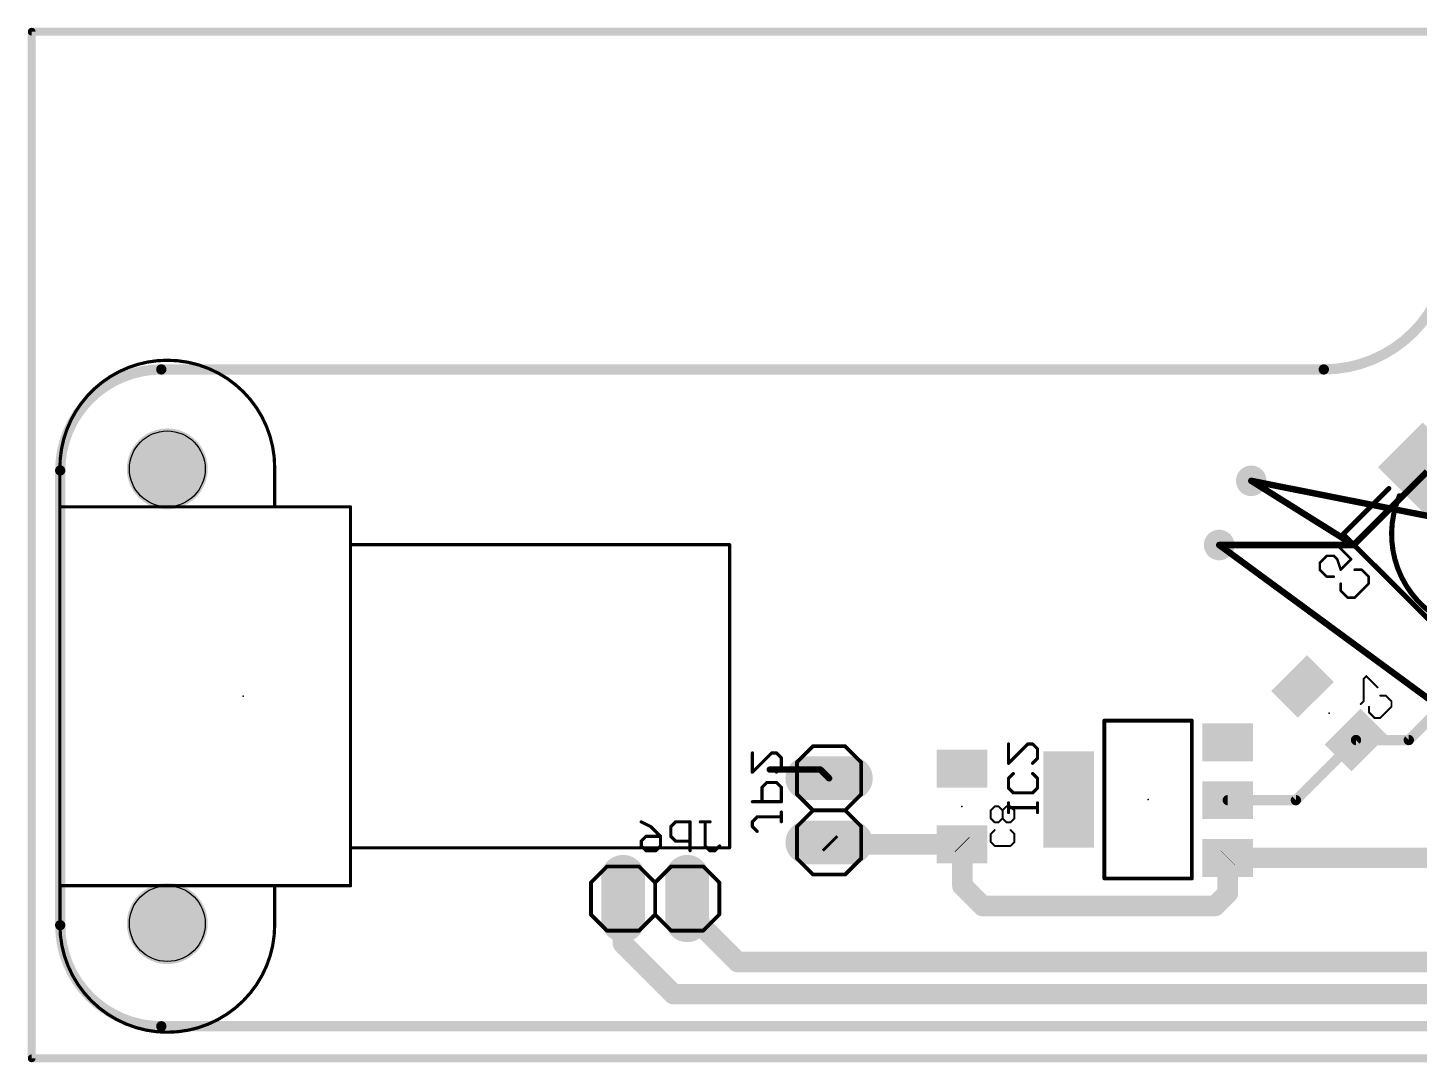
# Model space of a CAD drawing. Extents: x 220 to 372, y -1 to 71.
# Drawn here: x 219.6 to 274.6, y -1.4 to 39.5 of the extents above; entities that cross this region are included whole.
import ezdxf

# ---------------------------------------------------------------- set-up
doc = ezdxf.new("R2010")
doc.units = 0
for name, color, linetype in [('1', 22, 'CONTINUOUS'), ('16', 175, 'CONTINUOUS'), ('17', 82, 'CONTINUOUS'), ('18', 82, 'CONTINUOUS'), ('20', 7, 'CONTINUOUS'), ('22', 253, 'CONTINUOUS'), ('24', 7, 'CONTINUOUS'), ('26', 253, 'CONTINUOUS'), ('29', 253, 'CONTINUOUS')]:
    doc.layers.add(name, color=color, linetype=linetype)

# ---------------------------------------------------------------- blocks, each defined once
blk = doc.blocks.new('RECT')
blk.add_solid([(-0.5, -0.5), (0.5, -0.5), (-0.5, 0.5), (0.5, 0.5)])
blk = doc.blocks.new('LONGP100')
at = {"const_width": 1}
blk.add_lwpolyline([(-0.5, 0), (0.5, 0)], dxfattribs=at)
at = {"const_width": 0.5}
for points in [[(-0.5, 0.25, 1), (-0.5, -0.25)], [(0.5, -0.25, 1), (0.5, 0.25)]]:
    blk.add_lwpolyline(points, format="xyb", dxfattribs=at)
blk = doc.blocks.new('ROUNDV')
at = {"const_width": 0.5}
blk.add_lwpolyline([(0, -0.25, 1), (0, 0.25, 1), (0, -0.25)], format="xyb", dxfattribs=at)

msp = doc.modelspace()

# ---------------------------------------------------------------- linework, layer by layer
at = {"layer": '1', "const_width": 0.254}
for points in [[(267.97, 21.59), (299.085, 15.3988)], [(266.7, 19.05), (290.0362, 1.905)]]:
    msp.add_lwpolyline(points, dxfattribs=at)
at = {"layer": '1', "const_width": 0.127}
for points in [[(267.9824, 21.6523, 1), (267.9576, 21.5277)], [(266.7376, 19.1012, 1), (266.6624, 18.9988)]]:
    msp.add_lwpolyline(points, format="xyb", dxfattribs=at)
at = {"layer": '16'}
for points, const_width in [([(219.71, -1.27), (219.71, 39.37)], 0.3048), ([(219.71, 39.37), (372.11, 39.37)], 0.3048), ([(274.9301, 21.9549), (272.0253, 19.05)], 0.254), ([(272.0253, 19.05), (267.97, 21.59)], 0.254), ([(272.0253, 19.05), (266.7, 19.05)], 0.254), ([(274.2041, 11.3293), (279.8799, 17.0051)], 0.4064), ([(269.7359, 8.9496), (272.1157, 11.3293)], 0.4064), ([(272.1157, 11.3293), (274.2041, 11.3293)], 0.4064), ([(250.92, 10.16), (248.92, 10.16)], 0.254), ([(251.265, 9.815), (250.92, 10.16)], 0.254), ([(267.0396, 8.9496), (269.7359, 8.9496)], 0.4064), ([(251.34, 7.2), (251.265, 7.275)], 0.8128), ([(256.52, 7.2), (251.34, 7.2)], 0.8128), ([(256.54, 7.18), (256.52, 7.2)], 0.8128), ([(256.54, 5.5563), (256.54, 7.18)], 0.8128), ([(267.0435, 6.6675), (267.0396, 6.6636)], 0.8128), ([(267.0396, 6.6636), (267.0396, 5.2609)], 0.8128), ([(278.4475, 6.6675), (267.0435, 6.6675)], 0.8128), ([(257.3338, 4.7625), (256.54, 5.5563)], 0.8128), ([(267.0396, 5.2609), (266.5412, 4.7625)], 0.8128), ([(243.11, 5.055), (243.11, 3.27)], 0.8128), ([(245.65, 5.055), (245.65, 4.54)], 0.8128), ([(266.5412, 4.7625), (257.3338, 4.7625)], 0.8128), ([(245.65, 4.54), (247.65, 2.54)], 0.8128), ([(243.11, 3.27), (245.11, 1.27)], 0.8128), ([(247.65, 2.54), (279.2413, 2.54)], 0.8128), ([(245.11, 1.27), (280.3525, 1.27)], 0.8128), ([(372.11, -1.27), (219.71, -1.27)], 0.3048)]:
    msp.add_lwpolyline(points, dxfattribs=dict(at, const_width=const_width))
for points, const_width in [([(219.7862, 39.37, 1), (219.6338, 39.37)], 0.1524), ([(219.71, 39.4462, 1), (219.71, 39.2938)], 0.1524), ([(268.0037, 21.6438, 1), (267.9363, 21.5362)], 0.127), ([(266.7, 19.1135, 1), (266.7, 18.9865)], 0.127), ([(271.9804, 19.0949, 1), (272.0702, 19.0051)], 0.127), ([(271.9915, 18.9962, 1), (272.059, 19.1038)], 0.127), ([(272.0253, 18.9865, 1), (272.0253, 19.1135)], 0.127), ([(272.1157, 11.4309, 1), (272.1157, 11.2277)], 0.2032), ([(272.1875, 11.2575, 1), (272.0438, 11.4012)], 0.2032), ([(274.1322, 11.4012, 1), (274.2759, 11.2575)], 0.2032), ([(274.2041, 11.2277, 1), (274.2041, 11.4309)], 0.2032), ([(248.92, 10.2235, 1), (248.92, 10.0965)], 0.127), ([(250.9649, 10.2049, 1), (250.8751, 10.1151)], 0.127), ([(250.92, 10.0965, 1), (250.92, 10.2235)], 0.127), ([(251.2201, 9.7701, 1), (251.3099, 9.8599)], 0.127), ([(267.0396, 9.0512, 1), (267.0396, 8.848)], 0.2032), ([(269.6641, 9.0214, 1), (269.8078, 8.8778)], 0.2032), ([(269.7359, 8.848, 1), (269.7359, 9.0512)], 0.2032), ([(251.4087, 7.4187, 1), (251.1213, 7.1313)], 0.4064), ([(251.34, 7.4032, 1), (251.34, 6.9968)], 0.4064), ([(251.1963, 7.0563, 1), (251.4837, 7.3437)], 0.4064), ([(256.6637, 7.3437, 1), (256.3763, 7.0563)], 0.4064), ([(256.7432, 7.18, 1), (256.3368, 7.18)], 0.4064), ([(256.3963, 7.0363, 1), (256.6837, 7.3237)], 0.4064), ([(256.52, 6.9968, 1), (256.52, 7.4032)], 0.4064), ([(267.2428, 6.6636, 1), (266.8364, 6.6636)], 0.4064), ([(266.8959, 6.8073, 1), (267.1833, 6.5199)], 0.4064), ([(267.0435, 6.8707, 1), (267.0435, 6.4643)], 0.4064), ([(267.1872, 6.5238, 1), (266.8998, 6.8112)], 0.4064), ([(256.6837, 5.6999, 1), (256.3963, 5.4126)], 0.4064), ([(256.3368, 5.5563, 1), (256.7432, 5.5563)], 0.4064), ([(267.1833, 5.1172, 1), (266.8959, 5.4045)], 0.4064), ([(243.3132, 5.055, 1), (242.9068, 5.055)], 0.4064), ([(245.8532, 5.055, 1), (245.4468, 5.055)], 0.4064), ([(257.3338, 4.9657, 1), (257.3338, 4.5593)], 0.4064), ([(257.1901, 4.6188, 1), (257.4774, 4.9062)], 0.4064), ([(266.3976, 4.9062, 1), (266.6849, 4.6188)], 0.4064), ([(266.5412, 4.5593, 1), (266.5412, 4.9657)], 0.4064), ([(266.8364, 5.2609, 1), (267.2428, 5.2609)], 0.4064), ([(245.7937, 4.6837, 1), (245.5063, 4.3963)], 0.4064), ([(245.4468, 4.54, 1), (245.8532, 4.54)], 0.4064), ([(243.2537, 3.4137, 1), (242.9663, 3.1263)], 0.4064), ([(242.9068, 3.27, 1), (243.3132, 3.27)], 0.4064), ([(247.65, 2.7432, 1), (247.65, 2.3368)], 0.4064), ([(247.5063, 2.3963, 1), (247.7937, 2.6837)], 0.4064), ([(245.11, 1.4732, 1), (245.11, 1.0668)], 0.4064), ([(244.9663, 1.1263, 1), (245.2537, 1.4137)], 0.4064), ([(219.71, -1.1938, 1), (219.71, -1.3462)], 0.1524), ([(219.6338, -1.27, 1), (219.7862, -1.27)], 0.1524)]:
    msp.add_lwpolyline(points, format="xyb", dxfattribs=dict(at, const_width=const_width))
at = {"layer": '20'}
for points, const_width in [([(270.84, 26, 0.4142), (275.84, 31)], 0.4064), ([(224.84, 26, 0.4142), (220.84, 22)], 0.4064), ([(224.84, 26.1016, 1), (224.84, 25.8984)], 0.2032), ([(224.84, 25.8984, 1), (224.84, 26.1016)], 0.2032), ([(270.84, 26.1016, 1), (270.84, 25.8984)], 0.2032), ([(270.84, 25.8984, 1), (270.84, 26.1016)], 0.2032), ([(220.9416, 22, 1), (220.7384, 22)], 0.2032), ([(220.7384, 22, 1), (220.9416, 22)], 0.2032), ([(220.84, 4, 0.4142), (224.84, 0)], 0.4064), ([(220.9416, 4, 1), (220.7384, 4)], 0.2032), ([(220.7384, 4, 1), (220.9416, 4)], 0.2032), ([(224.84, 0.1016, 1), (224.84, -0.1016)], 0.2032), ([(224.84, -0.1016, 1), (224.84, 0.1016)], 0.2032)]:
    msp.add_lwpolyline(points, format="xyb", dxfattribs=dict(at, const_width=const_width))
at = {"layer": '20', "const_width": 0.4064}
for points in [[(224.84, 26), (270.84, 26)], [(220.84, 4), (220.84, 22)], [(366.84, 0), (224.84, 0)]]:
    msp.add_lwpolyline(points, dxfattribs=at)
at = {"layer": '20'}
for centre in [(225.0765, 22.0631), (225.0765, 4.0631)]:
    msp.add_circle(centre, 1.5, dxfattribs=at)
at = {"layer": '22'}
for points, const_width in [([(225.0765, 26.3631, 0.4176), (220.8265, 22.0631)], 0.127), ([(229.3265, 22.1131, 0.4142), (225.0765, 26.3631)], 0.127), ([(225.0765, 26.3949, 1), (225.0765, 26.3314)], 0.0635), ([(225.0765, 26.3314, 1), (225.0765, 26.3949)], 0.0635), ([(220.7948, 22.0627, 1), (220.8583, 22.0635)], 0.0635), ([(220.8583, 22.0731, 1), (220.7948, 22.0731)], 0.0635), ([(229.3583, 22.1131, 1), (229.2948, 22.1131)], 0.0635), ([(229.2948, 22.1131, 1), (229.3583, 22.1131)], 0.0635), ([(273.4458, 21.2472, 1), (273.3739, 21.319)], 0.1016), ([(273.8341, 21.0003, 0.6753), (278.9253, 15.9091)], 0.2032), ([(273.8809, 20.9804, 1), (273.7874, 21.0202)], 0.1016), ([(220.8265, 20.5949, 1), (220.8265, 20.5314)], 0.0635), ([(220.8583, 20.5631, 1), (220.7948, 20.5631)], 0.0635), ([(220.7948, 20.5731, 1), (220.8583, 20.5731)], 0.0635), ([(229.2948, 20.5631, 1), (229.3583, 20.5631)], 0.0635), ([(232.3583, 20.5631, 1), (232.2948, 20.5631)], 0.0635), ([(232.3265, 20.5314, 1), (232.3265, 20.5949)], 0.0635), ([(271.6426, 19.5159, 1), (271.5708, 19.4441)], 0.1016), ([(271.5708, 19.5159, 1), (271.6426, 19.4441)], 0.1016), ([(232.3265, 19.0949, 1), (232.3265, 19.0314)], 0.0635), ([(247.3583, 19.0631, 1), (247.2948, 19.0631)], 0.0635), ([(247.3265, 19.0314, 1), (247.3265, 19.0949)], 0.0635), ([(262.159, 12.1371, 1), (262.159, 12.0609)], 0.0762), ([(262.1971, 12.099, 1), (262.1209, 12.099)], 0.0762), ([(265.6571, 12.099, 1), (265.5809, 12.099)], 0.0762), ([(265.619, 12.0609, 1), (265.619, 12.1371)], 0.0762), ([(250.63, 11.1231, 1), (250.63, 11.0469)], 0.0762), ([(250.6569, 11.0581, 1), (250.6031, 11.1119)], 0.0762), ([(251.9269, 11.1119, 1), (251.8731, 11.0581)], 0.0762), ([(251.9, 11.0469, 1), (251.9, 11.1231)], 0.0762), ([(250.0331, 10.45, 1), (249.9569, 10.45)], 0.0762), ([(249.9681, 10.4769, 1), (250.0219, 10.4231)], 0.0762), ([(252.5731, 10.45, 1), (252.4969, 10.45)], 0.0762), ([(252.5081, 10.4231, 1), (252.5619, 10.4769)], 0.0762), ([(249.9569, 9.18, 1), (250.0331, 9.18)], 0.0762), ([(250.0219, 9.2069, 1), (249.9681, 9.1531)], 0.0762), ([(252.4969, 9.18, 1), (252.5731, 9.18)], 0.0762), ([(252.5619, 9.1531, 1), (252.5081, 9.2069)], 0.0762), ([(250.63, 8.5831, 1), (250.63, 8.5069)], 0.0762), ([(250.6569, 8.5181, 1), (250.6031, 8.5719)], 0.0762), ([(250.6031, 8.5181, 1), (250.6569, 8.5719)], 0.0762), ([(251.9269, 8.5719, 1), (251.8731, 8.5181)], 0.0762), ([(251.8731, 8.5719, 1), (251.9269, 8.5181)], 0.0762), ([(251.9, 8.5069, 1), (251.9, 8.5831)], 0.0762), ([(250.0331, 7.91, 1), (249.9569, 7.91)], 0.0762), ([(249.9681, 7.9369, 1), (250.0219, 7.8831)], 0.0762), ([(252.5731, 7.91, 1), (252.4969, 7.91)], 0.0762), ([(252.5081, 7.8831, 1), (252.5619, 7.9369)], 0.0762), ([(232.3265, 7.0949, 1), (232.3265, 7.0314)], 0.0635), ([(247.2948, 7.0631, 1), (247.3583, 7.0631)], 0.0635), ([(247.3265, 7.0314, 1), (247.3265, 7.0949)], 0.0635), ([(249.9569, 6.64, 1), (250.0331, 6.64)], 0.0762), ([(250.0219, 6.6669, 1), (249.9681, 6.6131)], 0.0762), ([(252.4969, 6.64, 1), (252.5731, 6.64)], 0.0762), ([(252.5619, 6.6131, 1), (252.5081, 6.6669)], 0.0762), ([(242.475, 6.3631, 1), (242.475, 6.2869)], 0.0762), ([(242.5019, 6.2981, 1), (242.4481, 6.3519)], 0.0762), ([(243.7719, 6.3519, 1), (243.7181, 6.2981)], 0.0762), ([(243.745, 6.2869, 1), (243.745, 6.3631)], 0.0762), ([(245.015, 6.3631, 1), (245.015, 6.2869)], 0.0762), ([(245.0419, 6.2981, 1), (244.9881, 6.3519)], 0.0762), ([(246.3119, 6.3519, 1), (246.2581, 6.2981)], 0.0762), ([(246.285, 6.2869, 1), (246.285, 6.3631)], 0.0762), ([(250.63, 6.0431, 1), (250.63, 5.9669)], 0.0762), ([(250.6031, 5.9781, 1), (250.6569, 6.0319)], 0.0762), ([(251.8731, 6.0319, 1), (251.9269, 5.9781)], 0.0762), ([(251.9, 5.9669, 1), (251.9, 6.0431)], 0.0762), ([(220.8265, 5.5949, 1), (220.8265, 5.5314)], 0.0635), ([(220.7948, 5.5631, 1), (220.8583, 5.5631)], 0.0635), ([(220.8589, 5.5574, 1), (220.7954, 5.5574)], 0.0635), ([(229.3583, 5.5631, 1), (229.2948, 5.5631)], 0.0635), ([(232.2948, 5.5631, 1), (232.3583, 5.5631)], 0.0635), ([(232.3265, 5.5314, 1), (232.3265, 5.5949)], 0.0635), ([(241.8781, 5.69, 1), (241.8019, 5.69)], 0.0762), ([(241.8131, 5.7169, 1), (241.8669, 5.6631)], 0.0762), ([(244.4181, 5.69, 1), (244.3419, 5.69)], 0.0762), ([(244.3531, 5.7169, 1), (244.4069, 5.6631)], 0.0762), ([(244.3531, 5.6631, 1), (244.4069, 5.7169)], 0.0762), ([(246.9581, 5.69, 1), (246.8819, 5.69)], 0.0762), ([(246.8931, 5.6631, 1), (246.9469, 5.7169)], 0.0762), ([(262.159, 5.8891, 1), (262.159, 5.8129)], 0.0762), ([(262.1209, 5.851, 1), (262.1971, 5.851)], 0.0762), ([(265.5809, 5.851, 1), (265.6571, 5.851)], 0.0762), ([(265.619, 5.8129, 1), (265.619, 5.8891)], 0.0762), ([(241.8019, 4.42, 1), (241.8781, 4.42)], 0.0762), ([(241.8669, 4.4469, 1), (241.8131, 4.3931)], 0.0762), ([(244.3419, 4.42, 1), (244.4181, 4.42)], 0.0762), ([(244.4069, 4.4469, 1), (244.3531, 4.3931)], 0.0762), ([(244.4069, 4.3931, 1), (244.3531, 4.4469)], 0.0762), ([(246.8819, 4.42, 1), (246.9581, 4.42)], 0.0762), ([(246.9469, 4.3931, 1), (246.8931, 4.4469)], 0.0762), ([(220.8265, 4.0131, 0.4142), (225.0765, -0.2369)], 0.127), ([(220.8583, 4.0631, 1), (220.7948, 4.0631)], 0.0635), ([(220.8583, 4.0131, 1), (220.7948, 4.0131)], 0.0635), ([(220.7948, 4.0131, 1), (220.8583, 4.0131)], 0.0635), ([(220.7954, 4.074, 1), (220.8589, 4.074)], 0.0635), ([(225.0765, -0.2369, 0.4142), (229.3265, 4.0131)], 0.127), ([(229.3583, 4.0131, 1), (229.2948, 4.0131)], 0.0635), ([(229.2948, 4.0131, 1), (229.3583, 4.0131)], 0.0635), ([(242.475, 3.8231, 1), (242.475, 3.7469)], 0.0762), ([(243.745, 3.7469, 1), (243.745, 3.8231)], 0.0762), ([(245.015, 3.8231, 1), (245.015, 3.7469)], 0.0762), ([(246.285, 3.7469, 1), (246.285, 3.8231)], 0.0762), ([(242.4481, 3.7581, 1), (242.5019, 3.8119)], 0.0762), ([(243.7181, 3.8119, 1), (243.7719, 3.7581)], 0.0762), ([(244.9881, 3.7581, 1), (245.0419, 3.8119)], 0.0762), ([(246.2581, 3.8119, 1), (246.3119, 3.7581)], 0.0762), ([(225.0765, -0.2051, 1), (225.0765, -0.2686)], 0.0635), ([(225.0765, -0.2686, 1), (225.0765, -0.2051)], 0.0635)]:
    msp.add_lwpolyline(points, format="xyb", dxfattribs=dict(at, const_width=const_width))
for points, const_width in [([(220.8265, 22.0731), (220.8265, 20.5731)], 0.127), ([(229.3265, 20.5631), (229.3265, 22.1131)], 0.127), ([(273.4098, 21.2831), (271.6067, 19.48)], 0.2032), ([(220.8265, 5.5631), (220.8265, 20.5631)], 0.127), ([(232.3265, 20.5631), (220.8265, 20.5631)], 0.127), ([(232.3265, 5.5631), (232.3265, 20.5631)], 0.127), ([(271.6067, 19.48), (276.7686, 14.3181)], 0.2032), ([(232.3265, 19.0631), (247.3265, 19.0631)], 0.127), ([(247.3265, 7.0631), (247.3265, 19.0631)], 0.127), ([(262.159, 12.099), (265.619, 12.099)], 0.1524), ([(262.159, 12.099), (262.159, 5.851)], 0.1524), ([(265.619, 5.851), (265.619, 12.099)], 0.1524), ([(249.995, 10.45), (250.63, 11.085)], 0.1524), ([(250.63, 11.085), (251.9, 11.085)], 0.1524), ([(251.9, 11.085), (252.535, 10.45)], 0.1524), ([(249.995, 10.45), (249.995, 9.18)], 0.1524), ([(252.535, 9.18), (252.535, 10.45)], 0.1524), ([(249.995, 9.18), (250.63, 8.545)], 0.1524), ([(251.9, 8.545), (252.535, 9.18)], 0.1524), ([(250.63, 8.545), (249.995, 7.91)], 0.1524), ([(250.63, 8.545), (251.9, 8.545)], 0.1524), ([(252.535, 7.91), (251.9, 8.545)], 0.1524), ([(249.995, 7.91), (249.995, 6.64)], 0.1524), ([(252.535, 6.64), (252.535, 7.91)], 0.1524), ([(247.3265, 7.0631), (232.3265, 7.0631)], 0.127), ([(249.995, 6.64), (250.63, 6.005)], 0.1524), ([(251.9, 6.005), (252.535, 6.64)], 0.1524), ([(242.475, 6.325), (241.84, 5.69)], 0.1524), ([(243.745, 6.325), (242.475, 6.325)], 0.1524), ([(244.38, 5.69), (243.745, 6.325)], 0.1524), ([(245.015, 6.325), (244.38, 5.69)], 0.1524), ([(246.285, 6.325), (245.015, 6.325)], 0.1524), ([(246.285, 6.325), (246.92, 5.69)], 0.1524), ([(250.63, 6.005), (251.9, 6.005)], 0.1524), ([(232.3265, 5.5631), (220.8265, 5.5631)], 0.127), ([(220.8271, 4.074), (220.8271, 5.5574)], 0.127), ([(229.3265, 4.0131), (229.3265, 5.5631)], 0.127), ([(241.84, 5.69), (241.84, 4.42)], 0.1524), ([(244.38, 5.69), (244.38, 4.42)], 0.1524), ([(246.92, 5.69), (246.92, 4.42)], 0.1524), ([(265.619, 5.851), (262.159, 5.851)], 0.1524), ([(241.84, 4.42), (242.475, 3.785)], 0.1524), ([(243.745, 3.785), (244.38, 4.42)], 0.1524), ([(244.38, 4.42), (245.015, 3.785)], 0.1524), ([(246.92, 4.42), (246.285, 3.785)], 0.1524), ([(220.8265, 4.0631), (220.8265, 4.0131)], 0.127), ([(242.475, 3.785), (243.745, 3.785)], 0.1524), ([(245.015, 3.785), (246.285, 3.785)], 0.1524)]:
    msp.add_lwpolyline(points, dxfattribs=dict(at, const_width=const_width))
at = {"layer": '24'}
for p in [(228.0765, 13.0631), (271.055, 12.39), (263.89, 8.975), (251.265, 8.545), (256.52, 8.7), (244.38, 5.055)]:
    msp.add_point(p, dxfattribs=at)
at = {"layer": '26'}
for points, const_width in [([(271.3728, 19.0354), (271.9241, 18.4841)], 0.1016), ([(270.9594, 18.6219), (270.6837, 18.3463)], 0.1016), ([(270.6837, 18.3463), (270.6837, 18.0707)], 0.1016), ([(271.235, 18.6219), (270.9594, 18.6219)], 0.1016), ([(271.3728, 18.4841), (271.235, 18.6219)], 0.1016), ([(271.5106, 18.0707), (271.3728, 18.4841)], 0.1016), ([(271.9241, 18.4841), (271.5106, 18.0707)], 0.1016), ([(270.6837, 18.0707), (270.9594, 17.795)], 0.1016), ([(270.9594, 17.795), (271.235, 17.795)], 0.1016), ([(272.0619, 18.0707), (272.3375, 18.0707)], 0.1016), ([(272.3375, 18.0707), (272.6132, 17.795)], 0.1016), ([(272.6132, 17.795), (272.6132, 17.5194)], 0.1016), ([(271.5106, 17.2438), (271.5106, 17.5194)], 0.1016), ([(271.7863, 16.9681), (271.5106, 17.2438)], 0.1016), ([(272.6132, 17.5194), (272.0619, 16.9681)], 0.1016), ([(272.0619, 16.9681), (271.7863, 16.9681)], 0.1016), ([(272.5244, 13.8603), (272.4135, 13.7495)], 0.0762), ([(272.4135, 13.7495), (272.4135, 12.8627)], 0.0762), ([(272.9678, 13.4169), (272.5244, 13.8603)], 0.0762), ([(272.4135, 12.8627), (272.3027, 12.7518)], 0.0762), ([(272.6316, 12.4229), (272.6316, 12.6446)], 0.0762), ([(273.075, 13.088), (273.2967, 13.088)], 0.0762), ([(273.5184, 12.6446), (273.075, 12.2012)], 0.0762), ([(273.2967, 13.088), (273.5185, 12.8663)], 0.0762), ([(273.5185, 12.8663), (273.5184, 12.6446)], 0.0762), ([(272.8533, 12.2012), (272.6316, 12.4229)], 0.0762), ([(273.075, 12.2012), (272.8533, 12.2012)], 0.0762), ([(258.3655, 11.1717), (258.3655, 10.4091)], 0.127), ([(258.3655, 10.4091), (259.1282, 11.1717)], 0.127), ([(259.1282, 11.1717), (259.3188, 11.1717)], 0.127), ([(259.3188, 11.1717), (259.5095, 10.9811)], 0.127), ([(259.5095, 10.9811), (259.5095, 10.5998)], 0.127), ([(248.2297, 10.8179), (248.2297, 10.0553)], 0.127), ([(248.2297, 10.0553), (248.9924, 10.8179)], 0.127), ([(248.9924, 10.8179), (249.183, 10.8179)], 0.127), ([(249.183, 10.8179), (249.3737, 10.6273)], 0.127), ([(249.3737, 10.6273), (249.3737, 10.246)], 0.127), ([(259.5095, 10.5998), (259.3188, 10.4091)], 0.127), ([(249.3737, 10.246), (249.183, 10.0553)], 0.127), ([(258.3655, 9.8117), (258.5562, 10.0023)], 0.127), ([(259.3188, 10.0023), (259.5095, 9.8117)], 0.127), ([(248.8017, 9.6486), (248.611, 9.4579)], 0.127), ([(248.611, 9.4579), (248.611, 8.8859)], 0.127), ([(249.183, 9.6486), (248.8017, 9.6486)], 0.127), ([(249.3737, 9.4579), (249.183, 9.6486)], 0.127), ([(249.3737, 8.8859), (249.3737, 9.4579)], 0.127), ([(258.3655, 9.4304), (258.3655, 9.8117)], 0.127), ([(258.5562, 9.2397), (258.3655, 9.4304)], 0.127), ([(259.5095, 9.4304), (259.3188, 9.2397)], 0.127), ([(259.5095, 9.8117), (259.5095, 9.4304)], 0.127), ([(248.2297, 8.8859), (249.3737, 8.8859)], 0.127), ([(258.3655, 8.4601), (258.3655, 8.8414)], 0.127), ([(259.3188, 9.2397), (258.5562, 9.2397)], 0.127), ([(259.5095, 8.4601), (259.5095, 8.8414)], 0.127), ([(248.2297, 8.0978), (248.4204, 8.2885)], 0.127), ([(248.4204, 8.2885), (249.3737, 8.2885)], 0.127), ([(249.3737, 8.0978), (249.3737, 8.4792)], 0.127), ([(257.8149, 8.7007), (257.6581, 8.5439)], 0.0762), ([(257.6581, 8.5439), (257.6581, 8.2304)], 0.0762), ([(257.6581, 8.2304), (257.8149, 8.0736)], 0.0762), ([(257.9716, 8.7007), (257.8149, 8.7007)], 0.0762), ([(258.1284, 8.5439), (257.9716, 8.7007)], 0.0762), ([(257.9716, 8.0736), (258.1284, 8.2304)], 0.0762), ([(258.2852, 8.7007), (258.1284, 8.5439)], 0.0762), ([(258.1284, 8.2304), (258.1284, 8.5439)], 0.0762), ([(258.1284, 8.2304), (258.2852, 8.0736)], 0.0762), ([(258.4419, 8.7007), (258.2852, 8.7007)], 0.0762), ([(258.3655, 8.6508), (259.5095, 8.6508)], 0.127), ([(258.5987, 8.5439), (258.4419, 8.7007)], 0.0762), ([(258.4419, 8.0736), (258.5987, 8.2304)], 0.0762), ([(258.5987, 8.2304), (258.5987, 8.5439)], 0.0762), ([(243.8313, 8.0913), (244.2126, 7.9006)], 0.127), ([(244.2126, 7.9006), (244.5939, 7.5193)], 0.127), ([(245.1913, 8.0913), (245.0007, 7.9006)], 0.127), ([(245.0007, 7.9006), (245.0007, 7.5193)], 0.127), ([(245.7633, 8.0913), (245.1913, 8.0913)], 0.127), ([(245.7633, 6.9473), (245.7633, 8.0913)], 0.127), ([(246.5514, 8.0913), (246.1701, 8.0913)], 0.127), ([(246.3607, 7.138), (246.3607, 8.0913)], 0.127), ([(248.2297, 7.9072), (248.2297, 8.0978)], 0.127), ([(248.4204, 7.7165), (248.2297, 7.9072)], 0.127), ([(257.6581, 7.6084), (257.8149, 7.7652)], 0.0762), ([(257.8149, 8.0736), (257.9716, 8.0736)], 0.0762), ([(258.2852, 8.0736), (258.4419, 8.0736)], 0.0762), ([(258.4419, 7.7652), (258.5987, 7.6084)], 0.0762), ([(243.8313, 7.3286), (244.0219, 7.5193)], 0.127), ([(243.8313, 7.138), (243.8313, 7.3286)], 0.127), ([(244.0219, 6.9473), (243.8313, 7.138)], 0.127), ([(244.0219, 7.5193), (244.5939, 7.5193)], 0.127), ([(244.5939, 7.138), (244.4032, 6.9473)], 0.127), ([(244.5939, 7.5193), (244.5939, 7.138)], 0.127), ([(245.0007, 7.5193), (245.1913, 7.3286)], 0.127), ([(245.1913, 7.3286), (245.7633, 7.3286)], 0.127), ([(246.5514, 6.9473), (246.3607, 7.138)], 0.127), ([(246.9327, 7.138), (246.742, 6.9473)], 0.127), ([(257.6581, 7.2949), (257.6581, 7.6084)], 0.0762), ([(257.8149, 7.1381), (257.6581, 7.2949)], 0.0762), ([(258.4419, 7.1381), (257.8149, 7.1381)], 0.0762), ([(258.5987, 7.2949), (258.4419, 7.1381)], 0.0762), ([(258.5987, 7.6084), (258.5987, 7.2949)], 0.0762), ([(244.4032, 6.9473), (244.0219, 6.9473)], 0.127), ([(246.742, 6.9473), (246.5514, 6.9473)], 0.127)]:
    msp.add_lwpolyline(points, dxfattribs=dict(at, const_width=const_width))
for points, const_width in [([(271.3908, 19.0533, 1), (271.3549, 19.0174)], 0.0508), ([(270.7091, 18.3463, 1), (270.6583, 18.3463)], 0.0508), ([(270.6658, 18.3642, 1), (270.7017, 18.3283)], 0.0508), ([(270.9594, 18.6473, 1), (270.9594, 18.5965)], 0.0508), ([(270.9773, 18.604, 1), (270.9414, 18.6399)], 0.0508), ([(271.253, 18.6399, 1), (271.217, 18.604)], 0.0508), ([(271.235, 18.5965, 1), (271.235, 18.6473)], 0.0508), ([(271.3969, 18.4921, 1), (271.3487, 18.4761)], 0.0508), ([(271.3549, 18.4661, 1), (271.3908, 18.5021)], 0.0508), ([(271.942, 18.4661, 1), (271.9061, 18.5021)], 0.0508), ([(271.9061, 18.4661, 1), (271.942, 18.5021)], 0.0508), ([(270.6583, 18.0707, 1), (270.7091, 18.0707)], 0.0508), ([(270.7017, 18.0886, 1), (270.6658, 18.0527)], 0.0508), ([(270.9594, 17.8204, 1), (270.9594, 17.7696)], 0.0508), ([(270.9414, 17.7771, 1), (270.9773, 17.813)], 0.0508), ([(271.235, 17.7696, 1), (271.235, 17.8204)], 0.0508), ([(271.4927, 18.0886, 1), (271.5286, 18.0527)], 0.0508), ([(271.4865, 18.0626, 1), (271.5347, 18.0787)], 0.0508), ([(272.0619, 18.0961, 1), (272.0619, 18.0453)], 0.0508), ([(272.3555, 18.0886, 1), (272.3196, 18.0527)], 0.0508), ([(272.3375, 18.0453, 1), (272.3375, 18.0961)], 0.0508), ([(272.6386, 17.795, 1), (272.5878, 17.795)], 0.0508), ([(272.5952, 17.7771, 1), (272.6311, 17.813)], 0.0508), ([(271.536, 17.5194, 1), (271.4852, 17.5194)], 0.0508), ([(271.4852, 17.2438, 1), (271.536, 17.2438)], 0.0508), ([(271.5286, 17.2617, 1), (271.4927, 17.2258)], 0.0508), ([(272.5878, 17.5194, 1), (272.6385, 17.5194)], 0.0508), ([(272.6311, 17.5014, 1), (272.5952, 17.5374)], 0.0508), ([(271.7863, 16.9935, 1), (271.7863, 16.9427)], 0.0508), ([(271.7683, 16.9502, 1), (271.8042, 16.9861)], 0.0508), ([(272.0439, 16.9861, 1), (272.0799, 16.9502)], 0.0508), ([(272.0619, 16.9427, 1), (272.0619, 16.9935)], 0.0508), ([(272.4001, 13.763, 1), (272.427, 13.736)], 0.0381), ([(272.4326, 13.7495, 1), (272.3945, 13.7495)], 0.0381), ([(272.5379, 13.8738, 1), (272.5109, 13.8469)], 0.0381), ([(272.5379, 13.8469, 1), (272.5109, 13.8738)], 0.0381), ([(272.9543, 13.4035, 1), (272.9813, 13.4304)], 0.0381), ([(272.2892, 12.7653, 1), (272.3162, 12.7384)], 0.0381), ([(272.3945, 12.8627, 1), (272.4326, 12.8627)], 0.0381), ([(272.427, 12.8492, 1), (272.4001, 12.8762)], 0.0381), ([(272.6507, 12.6446, 1), (272.6126, 12.6446)], 0.0381), ([(273.075, 13.107, 1), (273.075, 13.0689)], 0.0381), ([(273.3102, 13.1015, 1), (273.2833, 13.0745)], 0.0381), ([(273.2967, 13.0689, 1), (273.2967, 13.107)], 0.0381), ([(273.5375, 12.8663, 1), (273.4994, 12.8663)], 0.0381), ([(273.4994, 12.6446, 1), (273.5375, 12.6446)], 0.0381), ([(273.505, 12.8528, 1), (273.5319, 12.8798)], 0.0381), ([(273.5319, 12.6311, 1), (273.505, 12.658)], 0.0381), ([(272.6126, 12.4229, 1), (272.6507, 12.4229)], 0.0381), ([(272.6451, 12.4363, 1), (272.6182, 12.4094)], 0.0381), ([(272.8533, 12.2202, 1), (272.8533, 12.1821)], 0.0381), ([(272.8399, 12.1877, 1), (272.8668, 12.2146)], 0.0381), ([(273.0616, 12.2146, 1), (273.0885, 12.1877)], 0.0381), ([(273.075, 12.1821, 1), (273.075, 12.2202)], 0.0381), ([(258.3972, 11.1717, 1), (258.3338, 11.1717)], 0.0635), ([(259.1282, 11.2035, 1), (259.1282, 11.14)], 0.0635), ([(259.1506, 11.1493, 1), (259.1057, 11.1942)], 0.0635), ([(259.3413, 11.1942, 1), (259.2964, 11.1493)], 0.0635), ([(259.3188, 11.14, 1), (259.3188, 11.2035)], 0.0635), ([(259.5412, 10.9811, 1), (259.4777, 10.9811)], 0.0635), ([(259.487, 10.9586, 1), (259.5319, 11.0035)], 0.0635), ([(248.2614, 10.8179, 1), (248.198, 10.8179)], 0.0635), ([(248.9924, 10.8497, 1), (248.9924, 10.7862)], 0.0635), ([(249.0148, 10.7955, 1), (248.9699, 10.8404)], 0.0635), ([(249.2055, 10.8404, 1), (249.1606, 10.7955)], 0.0635), ([(249.183, 10.7862, 1), (249.183, 10.8497)], 0.0635), ([(249.4054, 10.6273, 1), (249.3419, 10.6273)], 0.0635), ([(249.3512, 10.6048, 1), (249.3961, 10.6497)], 0.0635), ([(258.343, 10.4315, 1), (258.388, 10.3866)], 0.0635), ([(259.2964, 10.4315, 1), (259.3413, 10.3866)], 0.0635), ([(259.4777, 10.5998, 1), (259.5412, 10.5998)], 0.0635), ([(259.5319, 10.5773, 1), (259.487, 10.6222)], 0.0635), ([(248.2072, 10.0777, 1), (248.2522, 10.0328)], 0.0635), ([(248.198, 10.0553, 1), (248.2614, 10.0553)], 0.0635), ([(249.1606, 10.0777, 1), (249.2055, 10.0328)], 0.0635), ([(249.3419, 10.246, 1), (249.4054, 10.246)], 0.0635), ([(249.3961, 10.2235, 1), (249.3512, 10.2684)], 0.0635), ([(258.3338, 10.4091, 1), (258.3972, 10.4091)], 0.0635), ([(258.5786, 9.9799, 1), (258.5337, 10.0248)], 0.0635), ([(259.3413, 10.0248, 1), (259.2964, 9.9799)], 0.0635), ([(248.6428, 9.4579, 1), (248.5793, 9.4579)], 0.0635), ([(248.5886, 9.4803, 1), (248.6335, 9.4354)], 0.0635), ([(248.8017, 9.6803, 1), (248.8017, 9.6168)], 0.0635), ([(248.8241, 9.6261, 1), (248.7792, 9.671)], 0.0635), ([(249.2055, 9.671, 1), (249.1606, 9.6261)], 0.0635), ([(249.183, 9.6168, 1), (249.183, 9.6803)], 0.0635), ([(249.4054, 9.4579, 1), (249.3419, 9.4579)], 0.0635), ([(249.3512, 9.4354, 1), (249.3961, 9.4803)], 0.0635), ([(258.343, 9.8341, 1), (258.388, 9.7892)], 0.0635), ([(258.388, 9.4528, 1), (258.343, 9.4079)], 0.0635), ([(258.3972, 9.8117, 1), (258.3338, 9.8117)], 0.0635), ([(258.3338, 9.4304, 1), (258.3972, 9.4304)], 0.0635), ([(259.5412, 9.8117, 1), (259.4777, 9.8117)], 0.0635), ([(259.4777, 9.4304, 1), (259.5412, 9.4304)], 0.0635), ([(259.487, 9.7892, 1), (259.5319, 9.8341)], 0.0635), ([(259.5319, 9.4079, 1), (259.487, 9.4528)], 0.0635), ([(248.2297, 8.9177, 1), (248.2297, 8.8542)], 0.0635), ([(248.5793, 8.8859, 1), (248.6428, 8.8859)], 0.0635), ([(249.3419, 8.8859, 1), (249.4054, 8.8859)], 0.0635), ([(249.3737, 8.8542, 1), (249.3737, 8.9177)], 0.0635), ([(258.3972, 8.8414, 1), (258.3338, 8.8414)], 0.0635), ([(258.5562, 9.2715, 1), (258.5562, 9.208)], 0.0635), ([(258.5337, 9.2172, 1), (258.5786, 9.2622)], 0.0635), ([(259.2964, 9.2622, 1), (259.3413, 9.2172)], 0.0635), ([(259.3188, 9.208, 1), (259.3188, 9.2715)], 0.0635), ([(259.5412, 8.8414, 1), (259.4777, 8.8414)], 0.0635), ([(248.4204, 8.3202, 1), (248.4204, 8.2567)], 0.0635), ([(248.4428, 8.266, 1), (248.3979, 8.3109)], 0.0635), ([(249.4054, 8.4792, 1), (249.3419, 8.4792)], 0.0635), ([(249.3737, 8.2567, 1), (249.3737, 8.3202)], 0.0635), ([(257.6771, 8.5439, 1), (257.639, 8.5439)], 0.0381), ([(257.6446, 8.5574, 1), (257.6716, 8.5304)], 0.0381), ([(257.6716, 8.2439, 1), (257.6446, 8.2169)], 0.0381), ([(257.8149, 8.7197, 1), (257.8149, 8.6816)], 0.0381), ([(257.8283, 8.6872, 1), (257.8014, 8.7142)], 0.0381), ([(257.9851, 8.7142, 1), (257.9582, 8.6872)], 0.0381), ([(257.9716, 8.6816, 1), (257.9716, 8.7197)], 0.0381), ([(258.1149, 8.5574, 1), (258.1419, 8.5304)], 0.0381), ([(258.1419, 8.2439, 1), (258.1149, 8.2169)], 0.0381), ([(258.1474, 8.5439, 1), (258.1094, 8.5439)], 0.0381), ([(258.1149, 8.5304, 1), (258.1419, 8.5574)], 0.0381), ([(258.1419, 8.2169, 1), (258.1149, 8.2439)], 0.0381), ([(258.2852, 8.7197, 1), (258.2852, 8.6816)], 0.0381), ([(258.2986, 8.6872, 1), (258.2717, 8.7142)], 0.0381), ([(258.3655, 8.6825, 1), (258.3655, 8.619)], 0.0635), ([(258.3338, 8.4601, 1), (258.3972, 8.4601)], 0.0635), ([(258.4554, 8.7142, 1), (258.4285, 8.6872)], 0.0381), ([(258.4419, 8.6816, 1), (258.4419, 8.7197)], 0.0381), ([(258.6178, 8.5439, 1), (258.5797, 8.5439)], 0.0381), ([(258.5852, 8.5304, 1), (258.6122, 8.5574)], 0.0381), ([(258.6122, 8.2169, 1), (258.5852, 8.2439)], 0.0381), ([(259.4777, 8.4601, 1), (259.5412, 8.4601)], 0.0635), ([(259.5095, 8.619, 1), (259.5095, 8.6825)], 0.0635), ([(243.8455, 8.1197, 1), (243.8171, 8.0629)], 0.0635), ([(244.235, 7.9231, 1), (244.1901, 7.8782)], 0.0635), ([(244.1984, 7.8722, 1), (244.2268, 7.929)], 0.0635), ([(245.0324, 7.9006, 1), (244.9689, 7.9006)], 0.0635), ([(244.9782, 7.9231, 1), (245.0231, 7.8782)], 0.0635), ([(245.1913, 8.123, 1), (245.1913, 8.0595)], 0.0635), ([(245.2138, 8.0688, 1), (245.1689, 8.1137)], 0.0635), ([(245.7951, 8.0913, 1), (245.7316, 8.0913)], 0.0635), ([(245.7633, 8.0595, 1), (245.7633, 8.123)], 0.0635), ([(246.1701, 8.123, 1), (246.1701, 8.0595)], 0.0635), ([(246.3925, 8.0913, 1), (246.329, 8.0913)], 0.0635), ([(246.5514, 8.0595, 1), (246.5514, 8.123)], 0.0635), ([(248.2072, 8.1203, 1), (248.2522, 8.0754)], 0.0635), ([(248.2522, 7.9296, 1), (248.2072, 7.8847)], 0.0635), ([(248.2614, 8.0978, 1), (248.198, 8.0978)], 0.0635), ([(248.198, 7.9072, 1), (248.2614, 7.9072)], 0.0635), ([(248.3979, 7.6941, 1), (248.4428, 7.739)], 0.0635), ([(249.3419, 8.0978, 1), (249.4054, 8.0978)], 0.0635), ([(257.639, 8.2304, 1), (257.6771, 8.2304)], 0.0381), ([(257.8149, 8.0927, 1), (257.8149, 8.0546)], 0.0381), ([(257.8014, 8.0601, 1), (257.8283, 8.0871)], 0.0381), ([(257.8283, 7.7517, 1), (257.8014, 7.7786)], 0.0381), ([(257.9582, 8.0871, 1), (257.9851, 8.0601)], 0.0381), ([(257.9716, 8.0546, 1), (257.9716, 8.0927)], 0.0381), ([(258.1094, 8.2304, 1), (258.1474, 8.2304)], 0.0381), ([(258.2852, 8.0927, 1), (258.2852, 8.0546)], 0.0381), ([(258.2717, 8.0601, 1), (258.2986, 8.0871)], 0.0381), ([(258.4285, 8.0871, 1), (258.4554, 8.0601)], 0.0381), ([(258.4554, 7.7786, 1), (258.4285, 7.7517)], 0.0381), ([(258.4419, 8.0546, 1), (258.4419, 8.0927)], 0.0381), ([(258.5797, 8.2304, 1), (258.6178, 8.2304)], 0.0381), ([(243.863, 7.3286, 1), (243.7995, 7.3286)], 0.0635), ([(243.8088, 7.3511, 1), (243.8537, 7.3062)], 0.0635), ([(243.8537, 7.1604, 1), (243.8088, 7.1155)], 0.0635), ([(243.7995, 7.138, 1), (243.863, 7.138)], 0.0635), ([(244.0219, 7.551, 1), (244.0219, 7.4875)], 0.0635), ([(244.0444, 7.4968, 1), (243.9995, 7.5417)], 0.0635), ([(244.6257, 7.5193, 1), (244.5622, 7.5193)], 0.0635), ([(244.5622, 7.138, 1), (244.6257, 7.138)], 0.0635), ([(244.5715, 7.4968, 1), (244.6164, 7.5417)], 0.0635), ([(244.6164, 7.1155, 1), (244.5715, 7.1604)], 0.0635), ([(244.5939, 7.4875, 1), (244.5939, 7.551)], 0.0635), ([(245.0231, 7.5417, 1), (244.9782, 7.4968)], 0.0635), ([(244.9689, 7.5193, 1), (245.0324, 7.5193)], 0.0635), ([(245.1913, 7.3604, 1), (245.1913, 7.2969)], 0.0635), ([(245.1689, 7.3062, 1), (245.2138, 7.3511)], 0.0635), ([(245.7633, 7.2969, 1), (245.7633, 7.3604)], 0.0635), ([(246.3832, 7.1604, 1), (246.3383, 7.1155)], 0.0635), ([(246.329, 7.138, 1), (246.3925, 7.138)], 0.0635), ([(246.9552, 7.1155, 1), (246.9102, 7.1604)], 0.0635), ([(257.6771, 7.6084, 1), (257.639, 7.6084)], 0.0381), ([(257.6446, 7.6219, 1), (257.6716, 7.5949)], 0.0381), ([(257.6716, 7.3083, 1), (257.6446, 7.2814)], 0.0381), ([(257.639, 7.2949, 1), (257.6771, 7.2949)], 0.0381), ([(257.8149, 7.1572, 1), (257.8149, 7.1191)], 0.0381), ([(257.8014, 7.1246, 1), (257.8283, 7.1516)], 0.0381), ([(258.4285, 7.1516, 1), (258.4554, 7.1246)], 0.0381), ([(258.4419, 7.1191, 1), (258.4419, 7.1572)], 0.0381), ([(258.6178, 7.6084, 1), (258.5797, 7.6084)], 0.0381), ([(258.5797, 7.2949, 1), (258.6178, 7.2949)], 0.0381), ([(258.5852, 7.5949, 1), (258.6122, 7.6219)], 0.0381), ([(258.6122, 7.2814, 1), (258.5852, 7.3083)], 0.0381), ([(244.0219, 6.979, 1), (244.0219, 6.9156)], 0.0635), ([(243.9995, 6.9248, 1), (244.0444, 6.9698)], 0.0635), ([(244.3808, 6.9698, 1), (244.4257, 6.9248)], 0.0635), ([(244.4032, 6.9156, 1), (244.4032, 6.979)], 0.0635), ([(245.7316, 6.9473, 1), (245.7951, 6.9473)], 0.0635), ([(246.5514, 6.979, 1), (246.5514, 6.9156)], 0.0635), ([(246.5289, 6.9248, 1), (246.5738, 6.9698)], 0.0635), ([(246.7196, 6.9698, 1), (246.7645, 6.9248)], 0.0635), ([(246.742, 6.9156, 1), (246.742, 6.979)], 0.0635)]:
    msp.add_lwpolyline(points, format="xyb", dxfattribs=dict(at, const_width=const_width))
at = {"layer": '29', "const_width": 1.6016}
for points in [[(225.0765, 21.2623, 1), (225.0765, 22.8639, 1), (225.0765, 21.2623)], [(225.0765, 3.2623, 1), (225.0765, 4.8639, 1), (225.0765, 3.2623)]]:
    msp.add_lwpolyline(points, format="xyb", dxfattribs=at)

# ---------------------------------------------------------------- block references
at = {"layer": '16'}
for p, xscale, yscale, rotation in [((274.9301, 21.9549), 3, 2.5, 315), ((269.9943, 13.4507), 1.5, 2, 135), ((272.1157, 11.3293), 1.5, 2, 135), ((267.0396, 11.2356), 1.4986, 2.0066, 270), ((256.52, 10.2), 1.5, 2, 90), ((260.7404, 8.975), 3.81, 2.0066, 270), ((267.0396, 8.9496), 1.4986, 2.0066, 270), ((256.52, 7.2), 1.5, 2, 90), ((267.0396, 6.6636), 1.4986, 2.0066, 270)]:
    msp.add_blockref('RECT', p, dxfattribs=dict(at, xscale=xscale, yscale=yscale, rotation=rotation))
at = {"layer": '17', "xscale": 1.524, "yscale": 1.524}
for p, rotation in [((251.265, 9.815), 180), ((251.265, 9.815), 180), ((251.265, 7.275), 180), ((251.265, 7.275), 180), ((243.11, 5.055), 90), ((243.11, 5.055), 90), ((245.65, 5.055), 90), ((245.65, 5.055), 90)]:
    msp.add_blockref('LONGP100', p, dxfattribs=dict(at, rotation=rotation))
at = {"layer": '18', "xscale": 1.0064, "yscale": 1.0064}
for p in [(267.97, 21.59), (267.97, 21.59), (266.7, 19.05), (266.7, 19.05)]:
    msp.add_blockref('ROUNDV', p, dxfattribs=at)
at = {"layer": '29', "xscale": 1.2096, "yscale": 1.2096}
for p in [(267.97, 21.59), (266.7, 19.05)]:
    msp.add_blockref('ROUNDV', p, dxfattribs=at)
at = {"layer": '29', "xscale": 1.7272, "yscale": 1.7272}
for p, rotation in [((251.265, 9.815), 180), ((251.265, 7.275), 180), ((243.11, 5.055), 90), ((245.65, 5.055), 90)]:
    msp.add_blockref('LONGP100', p, dxfattribs=dict(at, rotation=rotation))

doc.saveas('drawing.dxf')
